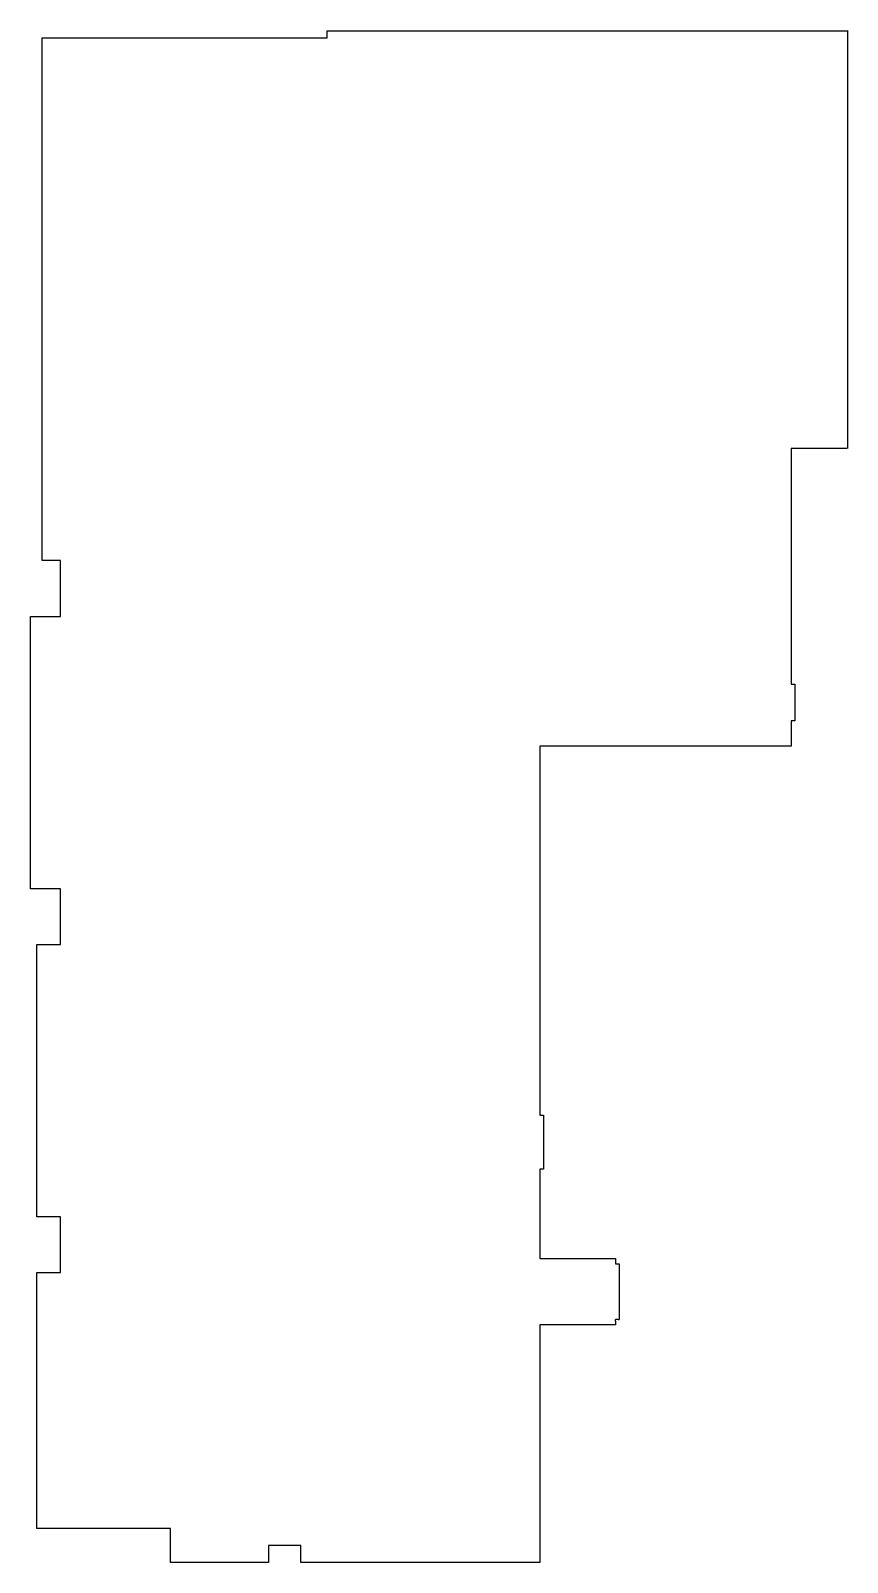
# Model space of a CAD drawing. Header units: millimetres. Extents: x 821 to 23239, y 910 to 42930.
import ezdxf

# ---------------------------------------------------------------- set-up
doc = ezdxf.new("R2010")
doc.units = ezdxf.units.MM
doc.header["$LTSCALE"] = 100
doc.layers.add('CONTOUR2', color=7, linetype='Continuous')

msp = doc.modelspace()

# ---------------------------------------------------------------- linework, layer by layer
at = {"layer": 'CONTOUR2', "color": 6, "lineweight": 25}
for p, q in [((8958, 42929), (23239, 42929)), ((8958, 42737), (8958, 42929)), ((23239, 42930), (23239, 31465)), ((1142, 42736), (8958, 42736)), ((1142, 28390), (1142, 42736)), ((21695, 31465), (21695, 25050)), ((23226, 31465), (21695, 31465)), ((1643, 28390), (1142, 28390)), ((1643, 26860), (1643, 28390)), ((821, 26860), (1643, 26860)), ((821, 19390), (821, 26860)), ((21695, 25050), (21695, 25000)), ((21695, 25000), (21795, 25000)), ((21795, 25000), (21795, 24000)), ((21695, 24000), (21695, 23300)), ((21795, 24000), (21695, 24000)), ((14796, 23300), (14796, 13181)), ((21695, 23300), (14796, 23300)), ((1643, 19390), (821, 19390)), ((1643, 17860), (1643, 19390)), ((993, 17860), (1643, 17860)), ((993, 10390), (993, 17860)), ((14796, 13181), (14896, 13181)), ((14896, 13181), (14896, 11700)), ((14796, 11700), (14796, 9250)), ((14896, 11700), (14796, 11700)), ((1643, 10390), (993, 10390)), ((1643, 8860), (1643, 10390)), ((14796, 9250), (16876, 9250)), ((16876, 9250), (16876, 9150)), ((993, 8860), (1643, 8860)), ((993, 1835), (993, 8860)), ((16876, 9150), (16876, 9100)), ((16876, 9100), (16976, 9100)), ((16976, 9100), (16976, 7575)), ((16876, 7525), (16876, 7575)), ((16946, 7575), (16876, 7575)), ((16946, 7575), (16976, 7575)), ((14796, 7425), (14796, 910)), ((16876, 7425), (14796, 7425)), ((16876, 7525), (16876, 7425)), ((4661, 1835), (993, 1835)), ((4661, 910), (4661, 1835)), ((7349, 1370), (7349, 910)), ((8239, 1370), (7349, 1370)), ((8239, 910), (8239, 1370)), ((7349, 910), (4661, 910)), ((14796, 910), (8239, 910))]:
    msp.add_line(p, q, dxfattribs=at)

doc.saveas('drawing.dxf')
